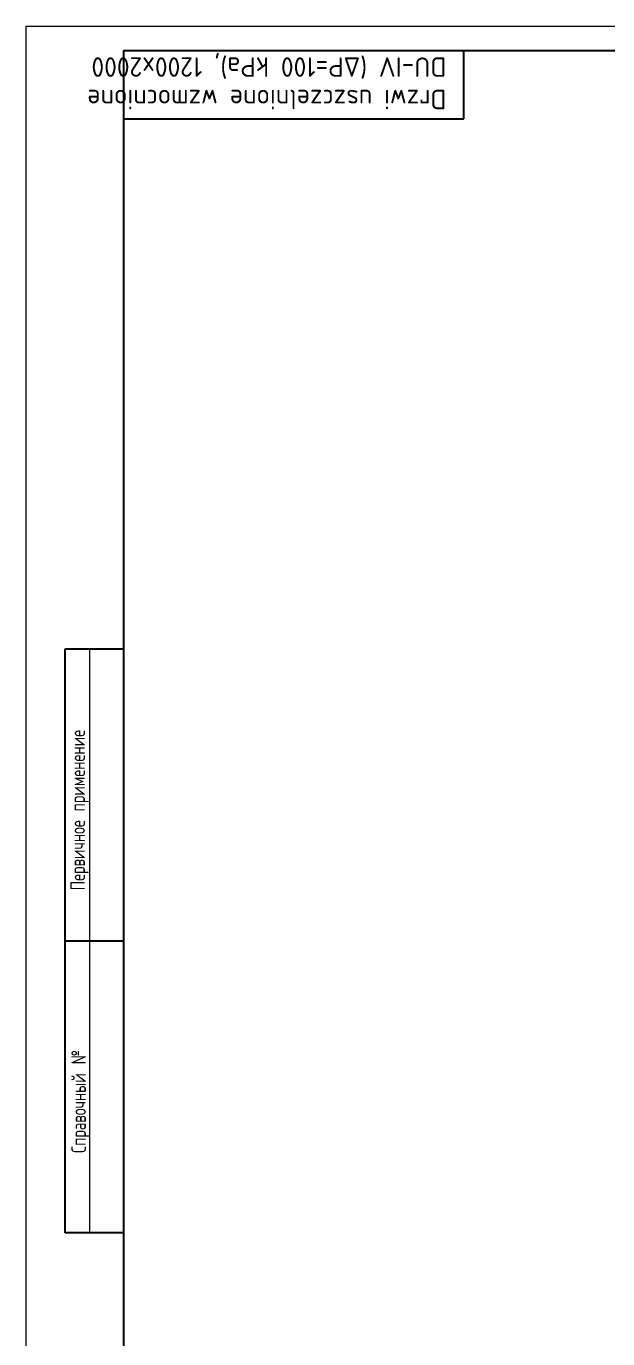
# Model space of a CAD drawing. Header units: millimetres. Extents: x 0 to 594, y 0 to 420.
# Drawn here: x 0 to 119.6, y 150.2 to 420 of the extents above; entities that cross this region are included whole.
import ezdxf

# ---------------------------------------------------------------- set-up
doc = ezdxf.new("R2010")
doc.units = ezdxf.units.MM
doc.layers.add('FORMAT', color=7, linetype='Continuous')
doc.layers.add('HIDDEN', color=30, linetype='Continuous')
doc.styles.add('SLDTEXTSTYLE0', font='TXT', dxfattribs={"width": 0.7, "bigfont": 'bigfont'})
doc.styles.add('SLDTEXTSTYLE2', font='TXT', dxfattribs={"width": 0.491728, "bigfont": 'bigfont'})

msp = doc.modelspace()

# ---------------------------------------------------------------- linework, layer by layer
at = {"color": 7, "linetype": 'Continuous', "lineweight": 35}
for p, q in [((20, 415), (589, 415)), ((20, 415), (20, 5)), ((90, 401), (90, 415)), ((20, 401), (90, 401)), ((8, 172), (8, 292)), ((8, 292), (20, 292)), ((8, 232), (20, 232)), ((20, 172), (8, 172))]:
    msp.add_line(p, q, dxfattribs=at)
at = {"color": 7, "linetype": 'Continuous', "lineweight": 18}
msp.add_line((13, 292), (13, 172), dxfattribs=at)
at = {"layer": 'HIDDEN', "color": 1, "lineweight": 18}
for p, q in [((0, 0), (0, 420)), ((0, 420), (594, 420))]:
    msp.add_line(p, q, dxfattribs=at)

# ---------------------------------------------------------------- texts
at = {"color": 7, "linetype": 'Continuous', "lineweight": 0, "char_height": 3, "attachment_point": 1, "rotation": 90, "style": 'SLDTEXTSTYLE0'}
for s, insert in [('Первичное применение', (9.066, 242.389)), ('Справочный №', (9.271, 188.4))]:
    msp.add_mtext(s, dxfattribs=dict(at, insert=insert))
at = {"layer": 'FORMAT', "insert": (86.363, 402.944), "char_height": 4, "width": 80.75894, "attachment_point": 1, "rotation": 180, "style": 'SLDTEXTSTYLE2'}
msp.add_mtext('{\\fGOST Common|b0|i0|c204|p34;\\W1;\\C7;\\fGOST Common|b0|i0|c0|p34;Drzwi uszczelnione wzmocnione  DU-IV (ΔP=100 kPa), 1200x2000}', dxfattribs=at)

doc.saveas('drawing.dxf')
